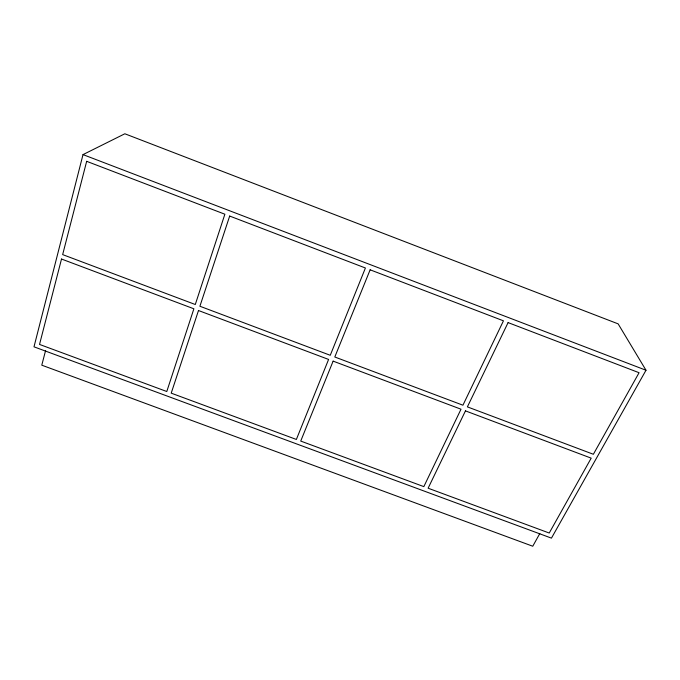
<?xml version="1.0" encoding="UTF-8"?>
<svg xmlns="http://www.w3.org/2000/svg" width="680" height="680" viewBox="0 0 680 680"><rect width="100%" height="100%" fill="white"/><g stroke="black" fill="none" stroke-linecap="round" stroke-linejoin="round"><path stroke-width="1.02" d="M83.011 154.606L34 346.825L551.446 538.135L646 370.243L618.145 323.867L124.848 133.773L83.011 154.606L646 370.243M45.594 350.531L41.777 365.177L532.763 546.227L539.827 533.511M61.515 259.037L39.533 344.428L166.787 391.51L193.885 308.797L61.515 259.037M86.666 161.321L62.653 254.609L195.287 304.512L224.876 214.217L86.666 161.321M198.492 310.522L171.215 393.15L296.37 439.458L328.593 359.431L198.492 310.522M229.678 216.053L199.903 306.247L330.259 355.291L365.415 267.997L229.678 216.053M333.124 361.131L300.721 441.073L423.835 486.625L461.014 409.207L333.124 361.131M370.132 269.807L334.798 357L462.935 405.203L503.455 320.824L370.132 269.807M465.46 410.881L428.12 488.206L549.236 533.027L591.192 458.15L465.46 410.881M508.096 322.6L467.389 406.878L593.368 454.274L639.072 372.716L508.096 322.6"/></g></svg>
